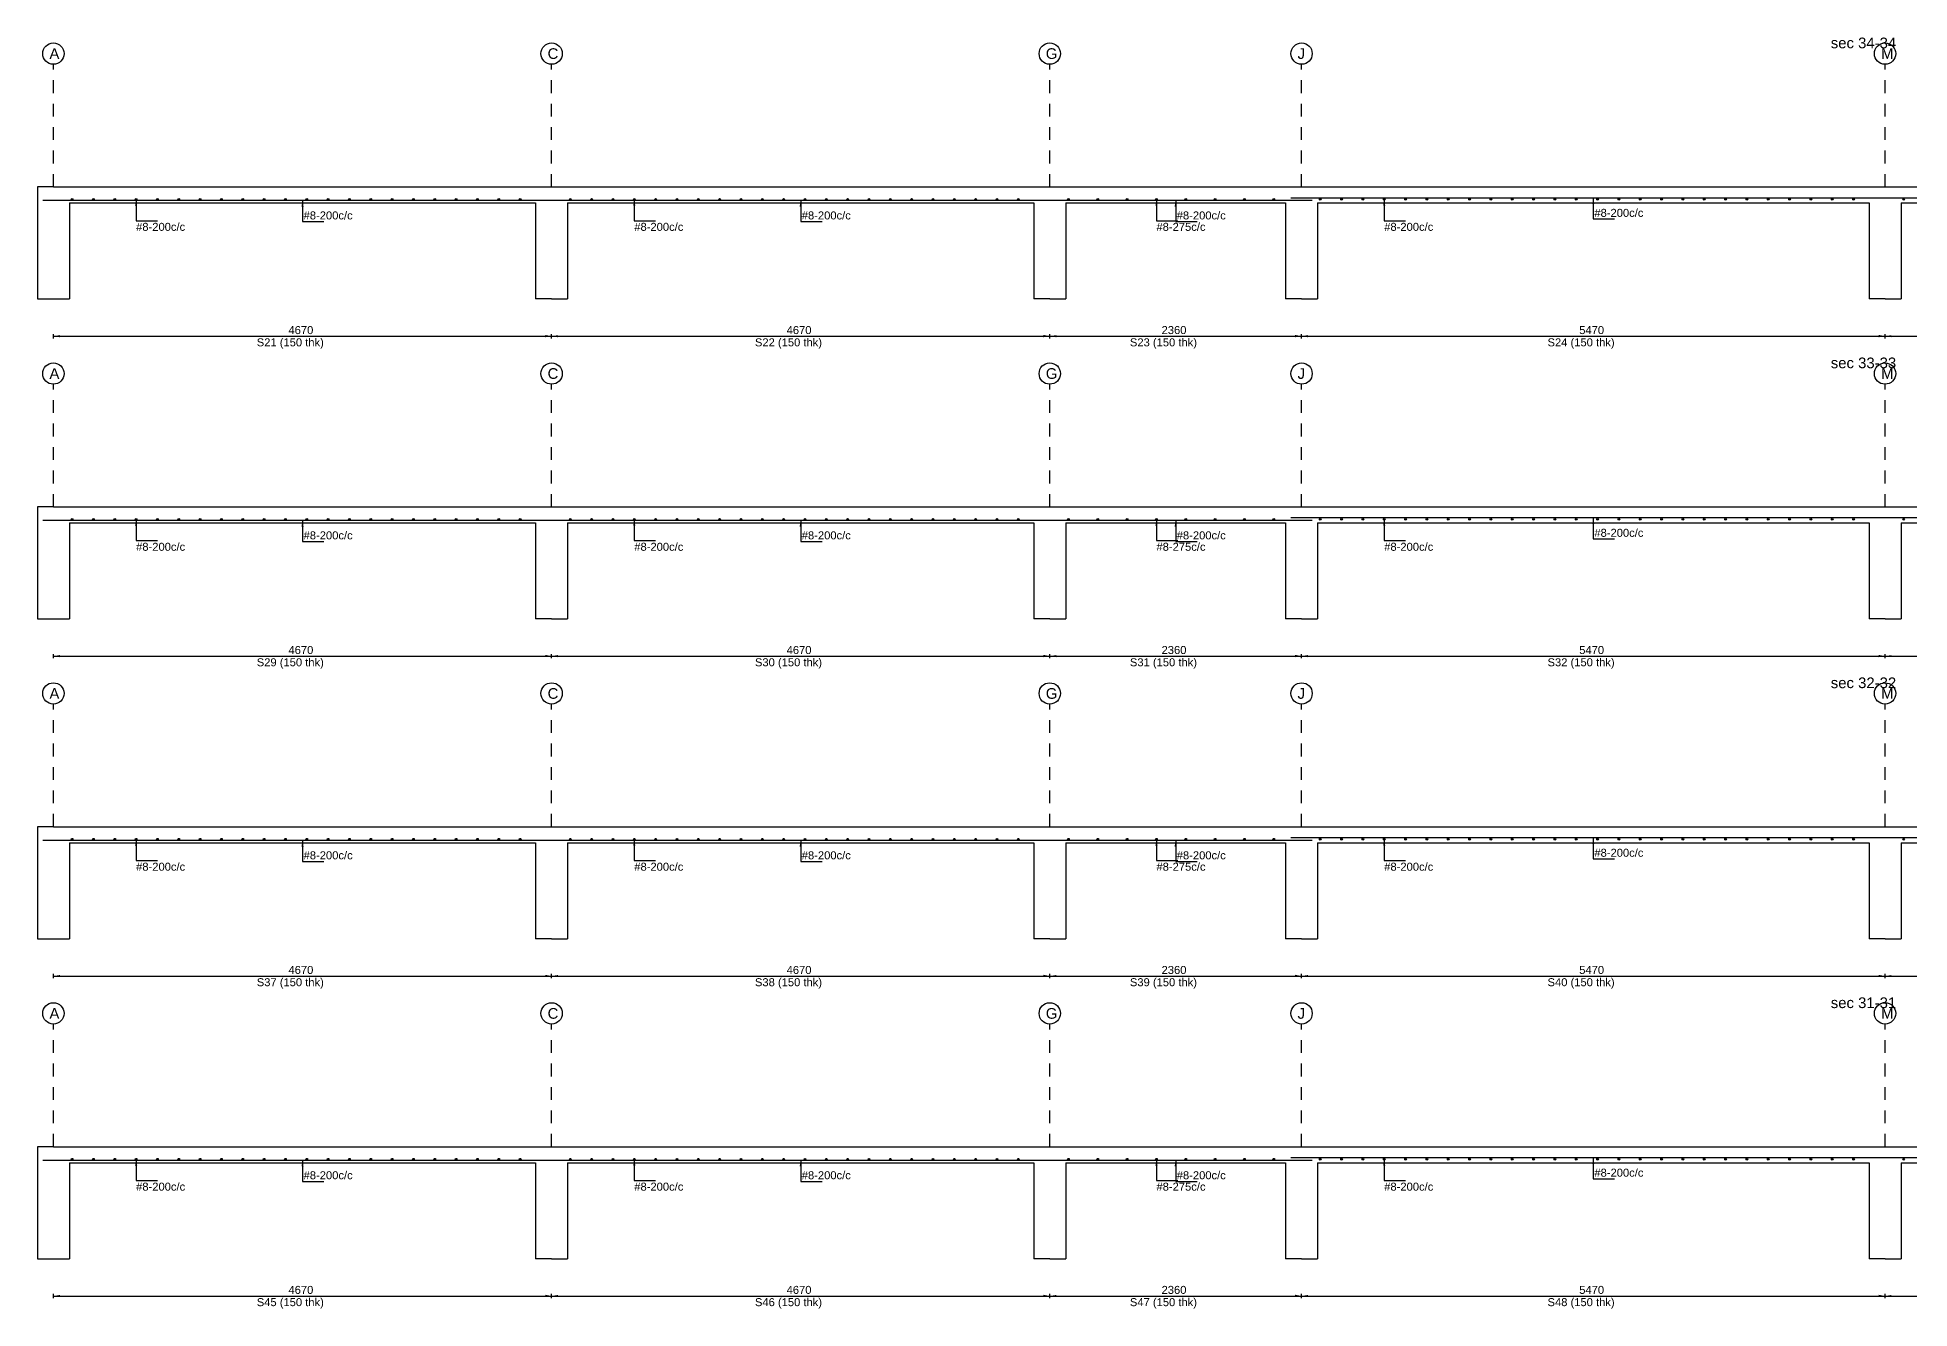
# Model space of a CAD drawing. Extents: x 0 to 119, y -5 to 121.
# Drawn here: x -0.15 to 17.4, y 85.36 to 97.28 of the extents above; entities that cross this region are included whole.
import ezdxf

# ---------------------------------------------------------------- set-up
doc = ezdxf.new("R2010")
doc.units = 0
doc.linetypes.add('ACAD_ISO02W100', pattern=[15, 12, -3])
for name, color, linetype in [('Axisline', 7, 'CONTINUOUS'), ('Axisline_Name', 1, 'CONTINUOUS'), ('Longsection', 2, 'CONTINUOUS'), ('Section_Name', 1, 'CONTINUOUS'), ('Slab_Bottom_Steel_X', 1, 'CONTINUOUS'), ('Slab_Bottom_Steel_Y', 3, 'CONTINUOUS'), ('Slab_ID', 4, 'CONTINUOUS'), ('Span_Dim', 7, 'CONTINUOUS'), ('span_line', 7, 'CONTINUOUS')]:
    doc.layers.add(name, color=color, linetype=linetype)
doc.styles.add('STRUDS_Arial', font='ARIAL.TTF', dxfattribs={"height": 0.04})

msp = doc.modelspace()

# ---------------------------------------------------------------- linework, layer by layer
at = {"layer": 'Axisline', "linetype": 'ACAD_ISO02W100', "ltscale": 0.01}
for p, q in [((0, 95.88), (0, 97.03)), ((4.67, 95.88), (4.67, 97.03)), ((9.34, 95.88), (9.34, 97.03)), ((11.7, 95.88), (11.7, 97.03)), ((17.17, 95.88), (17.17, 97.03)), ((0, 92.88), (0, 94.03)), ((4.67, 92.88), (4.67, 94.03)), ((9.34, 92.88), (9.34, 94.03)), ((11.7, 92.88), (11.7, 94.03)), ((17.17, 92.88), (17.17, 94.03)), ((0, 89.88), (0, 91.03)), ((4.67, 89.88), (4.67, 91.03)), ((9.34, 89.88), (9.34, 91.03)), ((11.7, 89.88), (11.7, 91.03)), ((17.17, 89.88), (17.17, 91.03)), ((0, 86.88), (0, 88.03)), ((4.67, 86.88), (4.67, 88.03)), ((9.34, 86.88), (9.34, 88.03)), ((11.7, 86.88), (11.7, 88.03)), ((17.17, 86.88), (17.17, 88.03))]:
    msp.add_line(p, q, dxfattribs=at)
at = {"layer": 'Axisline'}
for centre in [(0, 97.13), (4.67, 97.13), (9.34, 97.13), (11.7, 97.13), (17.17, 97.13), (0, 94.13), (4.67, 94.13), (9.34, 94.13), (11.7, 94.13), (17.17, 94.13), (0, 91.13), (4.67, 91.13), (9.34, 91.13), (11.7, 91.13), (17.17, 91.13), (0, 88.13), (4.67, 88.13), (9.34, 88.13), (11.7, 88.13), (17.17, 88.13)]:
    msp.add_circle(centre, 0.1, dxfattribs=at)
at = {"layer": 'Longsection'}
for p, q in [((0, 95.88), (-0.15, 95.88)), ((-0.15, 95.88), (-0.15, 94.83)), ((0, 95.88), (4.67, 95.88)), ((4.67, 95.88), (9.34, 95.88)), ((9.34, 95.88), (11.7, 95.88)), ((11.7, 95.88), (17.17, 95.88)), ((17.17, 95.88), (22.64, 95.88)), ((0.15, 95.73), (4.52, 95.73)), ((0.15, 95.73), (0.15, 94.83)), ((4.52, 95.73), (4.52, 94.83)), ((4.82, 95.73), (9.19, 95.73)), ((4.82, 95.73), (4.82, 94.83)), ((9.19, 95.73), (9.19, 94.83)), ((9.49, 95.73), (11.55, 95.73)), ((9.49, 95.73), (9.49, 94.83)), ((11.55, 95.73), (11.55, 94.83)), ((11.85, 95.73), (17.02, 95.73)), ((11.85, 95.73), (11.85, 94.83)), ((17.02, 95.73), (17.02, 94.83)), ((17.32, 95.73), (22.49, 95.73)), ((17.32, 95.73), (17.32, 94.83)), ((-0.15, 94.83), (0, 94.83)), ((0, 94.83), (0.15, 94.83)), ((4.67, 94.83), (4.52, 94.83)), ((4.67, 94.83), (4.82, 94.83)), ((9.34, 94.83), (9.19, 94.83)), ((9.34, 94.83), (9.49, 94.83)), ((11.7, 94.83), (11.55, 94.83)), ((11.7, 94.83), (11.85, 94.83)), ((17.17, 94.83), (17.02, 94.83)), ((17.17, 94.83), (17.32, 94.83)), ((0, 92.88), (-0.15, 92.88)), ((-0.15, 92.88), (-0.15, 91.83)), ((0, 92.88), (4.67, 92.88)), ((4.67, 92.88), (9.34, 92.88)), ((9.34, 92.88), (11.7, 92.88)), ((11.7, 92.88), (17.17, 92.88)), ((17.17, 92.88), (22.64, 92.88)), ((0.15, 92.73), (4.52, 92.73)), ((0.15, 92.73), (0.15, 91.83)), ((4.52, 92.73), (4.52, 91.83)), ((4.82, 92.73), (9.19, 92.73)), ((4.82, 92.73), (4.82, 91.83)), ((9.19, 92.73), (9.19, 91.83)), ((9.49, 92.73), (11.55, 92.73)), ((9.49, 92.73), (9.49, 91.83)), ((11.55, 92.73), (11.55, 91.83)), ((11.85, 92.73), (17.02, 92.73)), ((11.85, 92.73), (11.85, 91.83)), ((17.02, 92.73), (17.02, 91.83)), ((17.32, 92.73), (22.49, 92.73)), ((17.32, 92.73), (17.32, 91.83)), ((-0.15, 91.83), (0, 91.83)), ((0, 91.83), (0.15, 91.83)), ((4.67, 91.83), (4.52, 91.83)), ((4.67, 91.83), (4.82, 91.83)), ((9.34, 91.83), (9.19, 91.83)), ((9.34, 91.83), (9.49, 91.83)), ((11.7, 91.83), (11.55, 91.83)), ((11.7, 91.83), (11.85, 91.83)), ((17.17, 91.83), (17.02, 91.83)), ((17.17, 91.83), (17.32, 91.83)), ((0, 89.88), (-0.15, 89.88)), ((-0.15, 89.88), (-0.15, 88.83)), ((0, 89.88), (4.67, 89.88)), ((4.67, 89.88), (9.34, 89.88)), ((9.34, 89.88), (11.7, 89.88)), ((11.7, 89.88), (17.17, 89.88)), ((17.17, 89.88), (22.64, 89.88)), ((0.15, 89.73), (4.52, 89.73)), ((0.15, 89.73), (0.15, 88.83)), ((4.52, 89.73), (4.52, 88.83)), ((4.82, 89.73), (9.19, 89.73)), ((4.82, 89.73), (4.82, 88.83)), ((9.19, 89.73), (9.19, 88.83)), ((9.49, 89.73), (11.55, 89.73)), ((9.49, 89.73), (9.49, 88.83)), ((11.55, 89.73), (11.55, 88.83)), ((11.85, 89.73), (17.02, 89.73)), ((11.85, 89.73), (11.85, 88.83)), ((17.02, 89.73), (17.02, 88.83)), ((17.32, 89.73), (22.49, 89.73)), ((17.32, 89.73), (17.32, 88.83)), ((-0.15, 88.83), (0, 88.83)), ((0, 88.83), (0.15, 88.83)), ((4.67, 88.83), (4.52, 88.83)), ((4.67, 88.83), (4.82, 88.83)), ((9.34, 88.83), (9.19, 88.83)), ((9.34, 88.83), (9.49, 88.83)), ((11.7, 88.83), (11.55, 88.83)), ((11.7, 88.83), (11.85, 88.83)), ((17.17, 88.83), (17.02, 88.83)), ((17.17, 88.83), (17.32, 88.83)), ((0, 86.88), (-0.15, 86.88)), ((-0.15, 86.88), (-0.15, 85.83)), ((0, 86.88), (4.67, 86.88)), ((4.67, 86.88), (9.34, 86.88)), ((9.34, 86.88), (11.7, 86.88)), ((11.7, 86.88), (17.17, 86.88)), ((17.17, 86.88), (22.64, 86.88)), ((0.15, 86.73), (4.52, 86.73)), ((0.15, 86.73), (0.15, 85.83)), ((4.52, 86.73), (4.52, 85.83)), ((4.82, 86.73), (9.19, 86.73)), ((4.82, 86.73), (4.82, 85.83)), ((9.19, 86.73), (9.19, 85.83)), ((9.49, 86.73), (11.55, 86.73)), ((9.49, 86.73), (9.49, 85.83)), ((11.55, 86.73), (11.55, 85.83)), ((11.85, 86.73), (17.02, 86.73)), ((11.85, 86.73), (11.85, 85.83)), ((17.02, 86.73), (17.02, 85.83)), ((17.32, 86.73), (22.49, 86.73)), ((17.32, 86.73), (17.32, 85.83)), ((-0.15, 85.83), (0, 85.83)), ((0, 85.83), (0.15, 85.83)), ((4.67, 85.83), (4.52, 85.83)), ((4.67, 85.83), (4.82, 85.83)), ((9.34, 85.83), (9.19, 85.83)), ((9.34, 85.83), (9.49, 85.83)), ((11.7, 85.83), (11.55, 85.83)), ((11.7, 85.83), (11.85, 85.83)), ((17.17, 85.83), (17.02, 85.83)), ((17.17, 85.83), (17.32, 85.83))]:
    msp.add_line(p, q, dxfattribs=at)
at = {"layer": 'Slab_Bottom_Steel_X'}
for p, q in [((-0.1, 95.755), (4.77, 95.755)), ((2.335, 95.755), (2.335, 95.555)), ((4.57, 95.755), (9.44, 95.755)), ((7.005, 95.755), (7.005, 95.555)), ((9.24, 95.755), (11.8, 95.755)), ((10.52, 95.755), (10.52, 95.555)), ((11.6, 95.779), (17.27, 95.779)), ((14.435, 95.779), (14.435, 95.579)), ((17.07, 95.779), (22.74, 95.779)), ((2.335, 95.555), (2.535, 95.555)), ((7.005, 95.555), (7.205, 95.555)), ((10.52, 95.555), (10.72, 95.555)), ((14.435, 95.579), (14.635, 95.579)), ((-0.1, 92.755), (4.77, 92.755)), ((2.335, 92.755), (2.335, 92.555)), ((4.57, 92.755), (9.44, 92.755)), ((7.005, 92.755), (7.005, 92.555)), ((9.24, 92.755), (11.8, 92.755)), ((10.52, 92.755), (10.52, 92.555)), ((11.6, 92.779), (17.27, 92.779)), ((14.435, 92.779), (14.435, 92.579)), ((17.07, 92.779), (22.74, 92.779)), ((2.335, 92.555), (2.535, 92.555)), ((7.005, 92.555), (7.205, 92.555)), ((10.52, 92.555), (10.72, 92.555)), ((14.435, 92.579), (14.635, 92.579)), ((-0.1, 89.755), (4.77, 89.755)), ((2.335, 89.755), (2.335, 89.555)), ((4.57, 89.755), (9.44, 89.755)), ((7.005, 89.755), (7.005, 89.555)), ((9.24, 89.755), (11.8, 89.755)), ((10.52, 89.755), (10.52, 89.555)), ((11.6, 89.779), (17.27, 89.779)), ((14.435, 89.779), (14.435, 89.579)), ((17.07, 89.779), (22.74, 89.779)), ((2.335, 89.555), (2.535, 89.555)), ((7.005, 89.555), (7.205, 89.555)), ((10.52, 89.555), (10.72, 89.555)), ((14.435, 89.579), (14.635, 89.579)), ((-0.1, 86.755), (4.77, 86.755)), ((2.335, 86.755), (2.335, 86.555)), ((4.57, 86.755), (9.44, 86.755)), ((7.005, 86.755), (7.005, 86.555)), ((9.24, 86.755), (11.8, 86.755)), ((10.52, 86.755), (10.52, 86.555)), ((11.6, 86.779), (17.27, 86.779)), ((14.435, 86.779), (14.435, 86.579)), ((17.07, 86.779), (22.74, 86.779)), ((2.335, 86.555), (2.535, 86.555)), ((7.005, 86.555), (7.205, 86.555)), ((10.52, 86.555), (10.72, 86.555)), ((14.435, 86.579), (14.635, 86.579))]:
    msp.add_line(p, q, dxfattribs=at)
for points in [[(2.335, 95.755), (2.325, 95.695), (2.335, 95.755), (2.345, 95.695)], [(7.005, 95.755), (6.995, 95.695), (7.005, 95.755), (7.015, 95.695)], [(10.52, 95.755), (10.51, 95.695), (10.52, 95.755), (10.53, 95.695)], [(14.435, 95.779), (14.425, 95.719), (14.435, 95.779), (14.445, 95.719)], [(2.335, 92.755), (2.325, 92.695), (2.335, 92.755), (2.345, 92.695)], [(7.005, 92.755), (6.995, 92.695), (7.005, 92.755), (7.015, 92.695)], [(10.52, 92.755), (10.51, 92.695), (10.52, 92.755), (10.53, 92.695)], [(14.435, 92.779), (14.425, 92.719), (14.435, 92.779), (14.445, 92.719)], [(2.335, 89.755), (2.325, 89.695), (2.335, 89.755), (2.345, 89.695)], [(7.005, 89.755), (6.995, 89.695), (7.005, 89.755), (7.015, 89.695)], [(10.52, 89.755), (10.51, 89.695), (10.52, 89.755), (10.53, 89.695)], [(14.435, 89.779), (14.425, 89.719), (14.435, 89.779), (14.445, 89.719)], [(2.335, 86.755), (2.325, 86.695), (2.335, 86.755), (2.345, 86.695)], [(7.005, 86.755), (6.995, 86.695), (7.005, 86.755), (7.015, 86.695)], [(10.52, 86.755), (10.51, 86.695), (10.52, 86.755), (10.53, 86.695)], [(14.435, 86.779), (14.425, 86.719), (14.435, 86.779), (14.445, 86.719)]]:
    msp.add_solid(points, dxfattribs=at)
at = {"layer": 'Slab_Bottom_Steel_Y'}
for p, q in [((0.775, 95.763), (0.775, 95.563)), ((5.445, 95.763), (5.445, 95.563)), ((10.34, 95.763), (10.34, 95.563)), ((12.475, 95.763), (12.475, 95.563)), ((0.775, 95.563), (0.975, 95.563)), ((5.445, 95.563), (5.645, 95.563)), ((10.34, 95.563), (10.54, 95.563)), ((12.475, 95.563), (12.675, 95.563)), ((0.775, 92.763), (0.775, 92.563)), ((5.445, 92.763), (5.445, 92.563)), ((10.34, 92.763), (10.34, 92.563)), ((12.475, 92.763), (12.475, 92.563)), ((0.775, 92.563), (0.975, 92.563)), ((5.445, 92.563), (5.645, 92.563)), ((10.34, 92.563), (10.54, 92.563)), ((12.475, 92.563), (12.675, 92.563)), ((0.775, 89.763), (0.775, 89.563)), ((5.445, 89.763), (5.445, 89.563)), ((10.34, 89.763), (10.34, 89.563)), ((12.475, 89.763), (12.475, 89.563)), ((0.775, 89.563), (0.975, 89.563)), ((5.445, 89.563), (5.645, 89.563)), ((10.34, 89.563), (10.54, 89.563)), ((12.475, 89.563), (12.675, 89.563)), ((0.775, 86.763), (0.775, 86.563)), ((5.445, 86.763), (5.445, 86.563)), ((10.34, 86.763), (10.34, 86.563)), ((12.475, 86.763), (12.475, 86.563)), ((0.775, 86.563), (0.975, 86.563)), ((5.445, 86.563), (5.645, 86.563)), ((10.34, 86.563), (10.54, 86.563)), ((12.475, 86.563), (12.675, 86.563))]:
    msp.add_line(p, q, dxfattribs=at)
for centre in [(0.175, 95.763), (0.375, 95.763), (0.575, 95.763), (0.775, 95.763), (0.975, 95.763), (1.175, 95.763), (1.375, 95.763), (1.575, 95.763), (1.775, 95.763), (1.975, 95.763), (2.175, 95.763), (2.375, 95.763), (2.575, 95.763), (2.775, 95.763), (2.975, 95.763), (3.175, 95.763), (3.375, 95.763), (3.575, 95.763), (3.775, 95.763), (3.975, 95.763), (4.175, 95.763), (4.375, 95.763), (4.845, 95.763), (5.045, 95.763), (5.245, 95.763), (5.445, 95.763), (5.645, 95.763), (5.845, 95.763), (6.045, 95.763), (6.245, 95.763), (6.445, 95.763), (6.645, 95.763), (6.845, 95.763), (7.045, 95.763), (7.245, 95.763), (7.445, 95.763), (7.645, 95.763), (7.845, 95.763), (8.045, 95.763), (8.245, 95.763), (8.445, 95.763), (8.645, 95.763), (8.845, 95.763), (9.045, 95.763), (9.515, 95.763), (9.79, 95.763), (10.065, 95.763), (10.34, 95.763), (10.615, 95.763), (10.89, 95.763), (11.165, 95.763), (11.44, 95.763), (11.875, 95.763), (12.075, 95.763), (12.275, 95.763), (12.475, 95.763), (12.675, 95.763), (12.875, 95.763), (13.075, 95.763), (13.275, 95.763), (13.475, 95.763), (13.675, 95.763), (13.875, 95.763), (14.075, 95.763), (14.275, 95.763), (14.475, 95.763), (14.675, 95.763), (14.875, 95.763), (15.075, 95.763), (15.275, 95.763), (15.475, 95.763), (15.675, 95.763), (15.875, 95.763), (16.075, 95.763), (16.275, 95.763), (16.475, 95.763), (16.675, 95.763), (16.875, 95.763), (17.345, 95.763), (0.175, 92.763), (0.375, 92.763), (0.575, 92.763), (0.775, 92.763), (0.975, 92.763), (1.175, 92.763), (1.375, 92.763), (1.575, 92.763), (1.775, 92.763), (1.975, 92.763), (2.175, 92.763), (2.375, 92.763), (2.575, 92.763), (2.775, 92.763), (2.975, 92.763), (3.175, 92.763), (3.375, 92.763), (3.575, 92.763), (3.775, 92.763), (3.975, 92.763), (4.175, 92.763), (4.375, 92.763), (4.845, 92.763), (5.045, 92.763), (5.245, 92.763), (5.445, 92.763), (5.645, 92.763), (5.845, 92.763), (6.045, 92.763), (6.245, 92.763), (6.445, 92.763), (6.645, 92.763), (6.845, 92.763), (7.045, 92.763), (7.245, 92.763), (7.445, 92.763), (7.645, 92.763), (7.845, 92.763), (8.045, 92.763), (8.245, 92.763), (8.445, 92.763), (8.645, 92.763), (8.845, 92.763), (9.045, 92.763), (9.515, 92.763), (9.79, 92.763), (10.065, 92.763), (10.34, 92.763), (10.615, 92.763), (10.89, 92.763), (11.165, 92.763), (11.44, 92.763), (11.875, 92.763), (12.075, 92.763), (12.275, 92.763), (12.475, 92.763), (12.675, 92.763), (12.875, 92.763), (13.075, 92.763), (13.275, 92.763), (13.475, 92.763), (13.675, 92.763), (13.875, 92.763), (14.075, 92.763), (14.275, 92.763), (14.475, 92.763), (14.675, 92.763), (14.875, 92.763), (15.075, 92.763), (15.275, 92.763), (15.475, 92.763), (15.675, 92.763), (15.875, 92.763), (16.075, 92.763), (16.275, 92.763), (16.475, 92.763), (16.675, 92.763), (16.875, 92.763), (17.345, 92.763), (0.175, 89.763), (0.375, 89.763), (0.575, 89.763), (0.775, 89.763), (0.975, 89.763), (1.175, 89.763), (1.375, 89.763), (1.575, 89.763), (1.775, 89.763), (1.975, 89.763), (2.175, 89.763), (2.375, 89.763), (2.575, 89.763), (2.775, 89.763), (2.975, 89.763), (3.175, 89.763), (3.375, 89.763), (3.575, 89.763), (3.775, 89.763), (3.975, 89.763), (4.175, 89.763), (4.375, 89.763), (4.845, 89.763), (5.045, 89.763), (5.245, 89.763), (5.445, 89.763), (5.645, 89.763), (5.845, 89.763), (6.045, 89.763), (6.245, 89.763), (6.445, 89.763), (6.645, 89.763), (6.845, 89.763), (7.045, 89.763), (7.245, 89.763), (7.445, 89.763), (7.645, 89.763), (7.845, 89.763), (8.045, 89.763), (8.245, 89.763), (8.445, 89.763), (8.645, 89.763), (8.845, 89.763), (9.045, 89.763), (9.515, 89.763), (9.79, 89.763), (10.065, 89.763), (10.34, 89.763), (10.615, 89.763), (10.89, 89.763), (11.165, 89.763), (11.44, 89.763), (11.875, 89.763), (12.075, 89.763), (12.275, 89.763), (12.475, 89.763), (12.675, 89.763), (12.875, 89.763), (13.075, 89.763), (13.275, 89.763), (13.475, 89.763), (13.675, 89.763), (13.875, 89.763), (14.075, 89.763), (14.275, 89.763), (14.475, 89.763), (14.675, 89.763), (14.875, 89.763), (15.075, 89.763), (15.275, 89.763), (15.475, 89.763), (15.675, 89.763), (15.875, 89.763), (16.075, 89.763), (16.275, 89.763), (16.475, 89.763), (16.675, 89.763), (16.875, 89.763), (17.345, 89.763), (0.175, 86.763), (0.375, 86.763), (0.575, 86.763), (0.775, 86.763), (0.975, 86.763), (1.175, 86.763), (1.375, 86.763), (1.575, 86.763), (1.775, 86.763), (1.975, 86.763), (2.175, 86.763), (2.375, 86.763), (2.575, 86.763), (2.775, 86.763), (2.975, 86.763), (3.175, 86.763), (3.375, 86.763), (3.575, 86.763), (3.775, 86.763), (3.975, 86.763), (4.175, 86.763), (4.375, 86.763), (4.845, 86.763), (5.045, 86.763), (5.245, 86.763), (5.445, 86.763), (5.645, 86.763), (5.845, 86.763), (6.045, 86.763), (6.245, 86.763), (6.445, 86.763), (6.645, 86.763), (6.845, 86.763), (7.045, 86.763), (7.245, 86.763), (7.445, 86.763), (7.645, 86.763), (7.845, 86.763), (8.045, 86.763), (8.245, 86.763), (8.445, 86.763), (8.645, 86.763), (8.845, 86.763), (9.045, 86.763), (9.515, 86.763), (9.79, 86.763), (10.065, 86.763), (10.34, 86.763), (10.615, 86.763), (10.89, 86.763), (11.165, 86.763), (11.44, 86.763), (11.875, 86.763), (12.075, 86.763), (12.275, 86.763), (12.475, 86.763), (12.675, 86.763), (12.875, 86.763), (13.075, 86.763), (13.275, 86.763), (13.475, 86.763), (13.675, 86.763), (13.875, 86.763), (14.075, 86.763), (14.275, 86.763), (14.475, 86.763), (14.675, 86.763), (14.875, 86.763), (15.075, 86.763), (15.275, 86.763), (15.475, 86.763), (15.675, 86.763), (15.875, 86.763), (16.075, 86.763), (16.275, 86.763), (16.475, 86.763), (16.675, 86.763), (16.875, 86.763), (17.345, 86.763)]:
    msp.add_circle(centre, 0.008, dxfattribs=at)
for points in [[(0.775, 95.763), (0.765, 95.703), (0.775, 95.763), (0.785, 95.703)], [(5.445, 95.763), (5.435, 95.703), (5.445, 95.763), (5.455, 95.703)], [(10.34, 95.763), (10.33, 95.703), (10.34, 95.763), (10.35, 95.703)], [(12.475, 95.763), (12.465, 95.703), (12.475, 95.763), (12.485, 95.703)], [(0.775, 92.763), (0.765, 92.703), (0.775, 92.763), (0.785, 92.703)], [(5.445, 92.763), (5.435, 92.703), (5.445, 92.763), (5.455, 92.703)], [(10.34, 92.763), (10.33, 92.703), (10.34, 92.763), (10.35, 92.703)], [(12.475, 92.763), (12.465, 92.703), (12.475, 92.763), (12.485, 92.703)], [(0.775, 89.763), (0.765, 89.703), (0.775, 89.763), (0.785, 89.703)], [(5.445, 89.763), (5.435, 89.703), (5.445, 89.763), (5.455, 89.703)], [(10.34, 89.763), (10.33, 89.703), (10.34, 89.763), (10.35, 89.703)], [(12.475, 89.763), (12.465, 89.703), (12.475, 89.763), (12.485, 89.703)], [(0.775, 86.763), (0.765, 86.703), (0.775, 86.763), (0.785, 86.703)], [(5.445, 86.763), (5.435, 86.703), (5.445, 86.763), (5.455, 86.703)], [(10.34, 86.763), (10.33, 86.703), (10.34, 86.763), (10.35, 86.703)], [(12.475, 86.763), (12.465, 86.703), (12.475, 86.763), (12.485, 86.703)]]:
    msp.add_solid(points, dxfattribs=at)
at = {"layer": 'Span_Line'}
for p, q in [((0, 94.46), (0, 94.5)), ((0, 94.48), (4.67, 94.48)), ((4.67, 94.46), (4.67, 94.5)), ((4.67, 94.46), (4.67, 94.5)), ((4.67, 94.48), (9.34, 94.48)), ((9.34, 94.46), (9.34, 94.5)), ((9.34, 94.46), (9.34, 94.5)), ((9.34, 94.48), (11.7, 94.48)), ((11.7, 94.46), (11.7, 94.5)), ((11.7, 94.46), (11.7, 94.5)), ((11.7, 94.48), (17.17, 94.48)), ((17.17, 94.46), (17.17, 94.5)), ((17.17, 94.46), (17.17, 94.5)), ((17.17, 94.48), (22.64, 94.48)), ((0, 91.46), (0, 91.5)), ((0, 91.48), (4.67, 91.48)), ((4.67, 91.46), (4.67, 91.5)), ((4.67, 91.46), (4.67, 91.5)), ((4.67, 91.48), (9.34, 91.48)), ((9.34, 91.46), (9.34, 91.5)), ((9.34, 91.46), (9.34, 91.5)), ((9.34, 91.48), (11.7, 91.48)), ((11.7, 91.46), (11.7, 91.5)), ((11.7, 91.46), (11.7, 91.5)), ((11.7, 91.48), (17.17, 91.48)), ((17.17, 91.46), (17.17, 91.5)), ((17.17, 91.46), (17.17, 91.5)), ((17.17, 91.48), (22.64, 91.48)), ((0, 88.46), (0, 88.5)), ((0, 88.48), (4.67, 88.48)), ((4.67, 88.46), (4.67, 88.5)), ((4.67, 88.46), (4.67, 88.5)), ((4.67, 88.48), (9.34, 88.48)), ((9.34, 88.46), (9.34, 88.5)), ((9.34, 88.46), (9.34, 88.5)), ((9.34, 88.48), (11.7, 88.48)), ((11.7, 88.46), (11.7, 88.5)), ((11.7, 88.46), (11.7, 88.5)), ((11.7, 88.48), (17.17, 88.48)), ((17.17, 88.46), (17.17, 88.5)), ((17.17, 88.46), (17.17, 88.5)), ((17.17, 88.48), (22.64, 88.48)), ((0, 85.46), (0, 85.5)), ((0, 85.48), (4.67, 85.48)), ((4.67, 85.46), (4.67, 85.5)), ((4.67, 85.46), (4.67, 85.5)), ((4.67, 85.48), (9.34, 85.48)), ((9.34, 85.46), (9.34, 85.5)), ((9.34, 85.46), (9.34, 85.5)), ((9.34, 85.48), (11.7, 85.48)), ((11.7, 85.46), (11.7, 85.5)), ((11.7, 85.46), (11.7, 85.5)), ((11.7, 85.48), (17.17, 85.48)), ((17.17, 85.46), (17.17, 85.5)), ((17.17, 85.46), (17.17, 85.5)), ((17.17, 85.48), (22.64, 85.48))]:
    msp.add_line(p, q, dxfattribs=at)
for points in [[(0, 94.48), (0.06, 94.49), (0, 94.48), (0.06, 94.47)], [(4.67, 94.48), (4.61, 94.492), (4.67, 94.48), (4.61, 94.47)], [(4.67, 94.48), (4.73, 94.49), (4.67, 94.48), (4.73, 94.47)], [(9.34, 94.48), (9.28, 94.492), (9.34, 94.48), (9.28, 94.47)], [(9.34, 94.48), (9.4, 94.49), (9.34, 94.48), (9.4, 94.47)], [(11.7, 94.48), (11.64, 94.492), (11.7, 94.48), (11.64, 94.47)], [(11.7, 94.48), (11.76, 94.49), (11.7, 94.48), (11.76, 94.47)], [(17.17, 94.48), (17.11, 94.492), (17.17, 94.48), (17.11, 94.47)], [(17.17, 94.48), (17.23, 94.49), (17.17, 94.48), (17.23, 94.47)], [(0, 91.48), (0.06, 91.49), (0, 91.48), (0.06, 91.47)], [(4.67, 91.48), (4.61, 91.492), (4.67, 91.48), (4.61, 91.47)], [(4.67, 91.48), (4.73, 91.49), (4.67, 91.48), (4.73, 91.47)], [(9.34, 91.48), (9.28, 91.492), (9.34, 91.48), (9.28, 91.47)], [(9.34, 91.48), (9.4, 91.49), (9.34, 91.48), (9.4, 91.47)], [(11.7, 91.48), (11.64, 91.492), (11.7, 91.48), (11.64, 91.47)], [(11.7, 91.48), (11.76, 91.49), (11.7, 91.48), (11.76, 91.47)], [(17.17, 91.48), (17.11, 91.492), (17.17, 91.48), (17.11, 91.47)], [(17.17, 91.48), (17.23, 91.49), (17.17, 91.48), (17.23, 91.47)], [(0, 88.48), (0.06, 88.49), (0, 88.48), (0.06, 88.47)], [(4.67, 88.48), (4.61, 88.492), (4.67, 88.48), (4.61, 88.47)], [(4.67, 88.48), (4.73, 88.49), (4.67, 88.48), (4.73, 88.47)], [(9.34, 88.48), (9.28, 88.492), (9.34, 88.48), (9.28, 88.47)], [(9.34, 88.48), (9.4, 88.49), (9.34, 88.48), (9.4, 88.47)], [(11.7, 88.48), (11.64, 88.492), (11.7, 88.48), (11.64, 88.47)], [(11.7, 88.48), (11.76, 88.49), (11.7, 88.48), (11.76, 88.47)], [(17.17, 88.48), (17.11, 88.492), (17.17, 88.48), (17.11, 88.47)], [(17.17, 88.48), (17.23, 88.49), (17.17, 88.48), (17.23, 88.47)], [(0, 85.48), (0.06, 85.49), (0, 85.48), (0.06, 85.47)], [(4.67, 85.48), (4.61, 85.492), (4.67, 85.48), (4.61, 85.47)], [(4.67, 85.48), (4.73, 85.49), (4.67, 85.48), (4.73, 85.47)], [(9.34, 85.48), (9.28, 85.492), (9.34, 85.48), (9.28, 85.47)], [(9.34, 85.48), (9.4, 85.49), (9.34, 85.48), (9.4, 85.47)], [(11.7, 85.48), (11.64, 85.492), (11.7, 85.48), (11.64, 85.47)], [(11.7, 85.48), (11.76, 85.49), (11.7, 85.48), (11.76, 85.47)], [(17.17, 85.48), (17.11, 85.492), (17.17, 85.48), (17.11, 85.47)], [(17.17, 85.48), (17.23, 85.49), (17.17, 85.48), (17.23, 85.47)]]:
    msp.add_solid(points, dxfattribs=at)

# ---------------------------------------------------------------- texts
at = {"layer": 'Axisline_Name', "style": 'STRUDS_Arial'}
for s, p in [('A', (-0.0375, 97.08)), ('C', (4.6325, 97.08)), ('G', (9.3025, 97.08)), ('J', (11.6625, 97.08)), ('M', (17.1325, 97.08)), ('A', (-0.0375, 94.08)), ('C', (4.6325, 94.08)), ('G', (9.3025, 94.08)), ('J', (11.6625, 94.08)), ('M', (17.1325, 94.08)), ('A', (-0.0375, 91.08)), ('C', (4.6325, 91.08)), ('G', (9.3025, 91.08)), ('J', (11.6625, 91.08)), ('M', (17.1325, 91.08)), ('A', (-0.0375, 88.08)), ('C', (4.6325, 88.08)), ('G', (9.3025, 88.08)), ('J', (11.6625, 88.08)), ('M', (17.1325, 88.08))]:
    msp.add_text(s, height=0.1, dxfattribs=at).set_placement(p)
at = {"layer": 'Section_name', "style": 'STRUDS_Arial'}
for s, p in [('sec 34-34', (16.661, 97.18)), ('sec 33-33', (16.661, 94.18)), ('sec 32-32', (16.661, 91.18)), ('sec 31-31', (16.661, 88.18))]:
    msp.add_text(s, height=0.1, dxfattribs=at).set_placement(p)
at = {"layer": 'Slab_Bottom_Steel_X', "style": 'STRUDS_Arial'}
for p in [(2.345, 95.575), (7.015, 95.575), (10.53, 95.575), (14.445, 95.599), (14.445, 92.599), (2.345, 92.575), (7.015, 92.575), (10.53, 92.575), (2.345, 89.575), (7.015, 89.575), (10.53, 89.575), (14.445, 89.599), (2.345, 86.575), (7.015, 86.575), (10.53, 86.575), (14.445, 86.599)]:
    msp.add_text('#8-200c/c', height=0.075, dxfattribs=at).set_placement(p)
at = {"layer": 'Slab_Bottom_Steel_Y', "style": 'STRUDS_Arial'}
for s, p in [('#8-200c/c', (0.775, 95.468)), ('#8-200c/c', (5.445, 95.468)), ('#8-275c/c', (10.34, 95.468)), ('#8-200c/c', (12.475, 95.468)), ('#8-200c/c', (0.775, 92.468)), ('#8-200c/c', (5.445, 92.468)), ('#8-275c/c', (10.34, 92.468)), ('#8-200c/c', (12.475, 92.468)), ('#8-200c/c', (0.775, 89.468)), ('#8-200c/c', (5.445, 89.468)), ('#8-275c/c', (10.34, 89.468)), ('#8-200c/c', (12.475, 89.468)), ('#8-200c/c', (0.775, 86.468)), ('#8-200c/c', (5.445, 86.468)), ('#8-275c/c', (10.34, 86.468)), ('#8-200c/c', (12.475, 86.468))]:
    msp.add_text(s, height=0.075, dxfattribs=at).set_placement(p)
at = {"layer": 'Slab_ID', "style": 'STRUDS_Arial'}
for s, p in [('S21 (150 thk)', (1.906, 94.385)), ('S22 (150 thk)', (6.576, 94.385)), ('S23 (150 thk)', (10.091, 94.385)), ('S24 (150 thk)', (14.006, 94.385)), ('S29 (150 thk)', (1.906, 91.385)), ('S30 (150 thk)', (6.576, 91.385)), ('S31 (150 thk)', (10.091, 91.385)), ('S32 (150 thk)', (14.006, 91.385)), ('S37 (150 thk)', (1.906, 88.385)), ('S38 (150 thk)', (6.576, 88.385)), ('S39 (150 thk)', (10.091, 88.385)), ('S40 (150 thk)', (14.006, 88.385)), ('S45 (150 thk)', (1.906, 85.385)), ('S46 (150 thk)', (6.576, 85.385)), ('S47 (150 thk)', (10.091, 85.385)), ('S48 (150 thk)', (14.006, 85.385))]:
    msp.add_text(s, height=0.075, dxfattribs=at).set_placement(p)
at = {"layer": 'Span_Dim', "style": 'STRUDS_Arial'}
for s, p in [('4670', (2.203, 94.5)), ('4670', (6.873, 94.5)), ('2360', (10.388, 94.5)), ('5470', (14.303, 94.5)), ('4670', (2.203, 91.5)), ('4670', (6.873, 91.5)), ('2360', (10.388, 91.5)), ('5470', (14.303, 91.5)), ('4670', (2.203, 88.5)), ('4670', (6.873, 88.5)), ('2360', (10.388, 88.5)), ('5470', (14.303, 88.5)), ('4670', (2.203, 85.5)), ('4670', (6.873, 85.5)), ('2360', (10.388, 85.5)), ('5470', (14.303, 85.5))]:
    msp.add_text(s, height=0.075, dxfattribs=at).set_placement(p)

doc.saveas('drawing.dxf')
